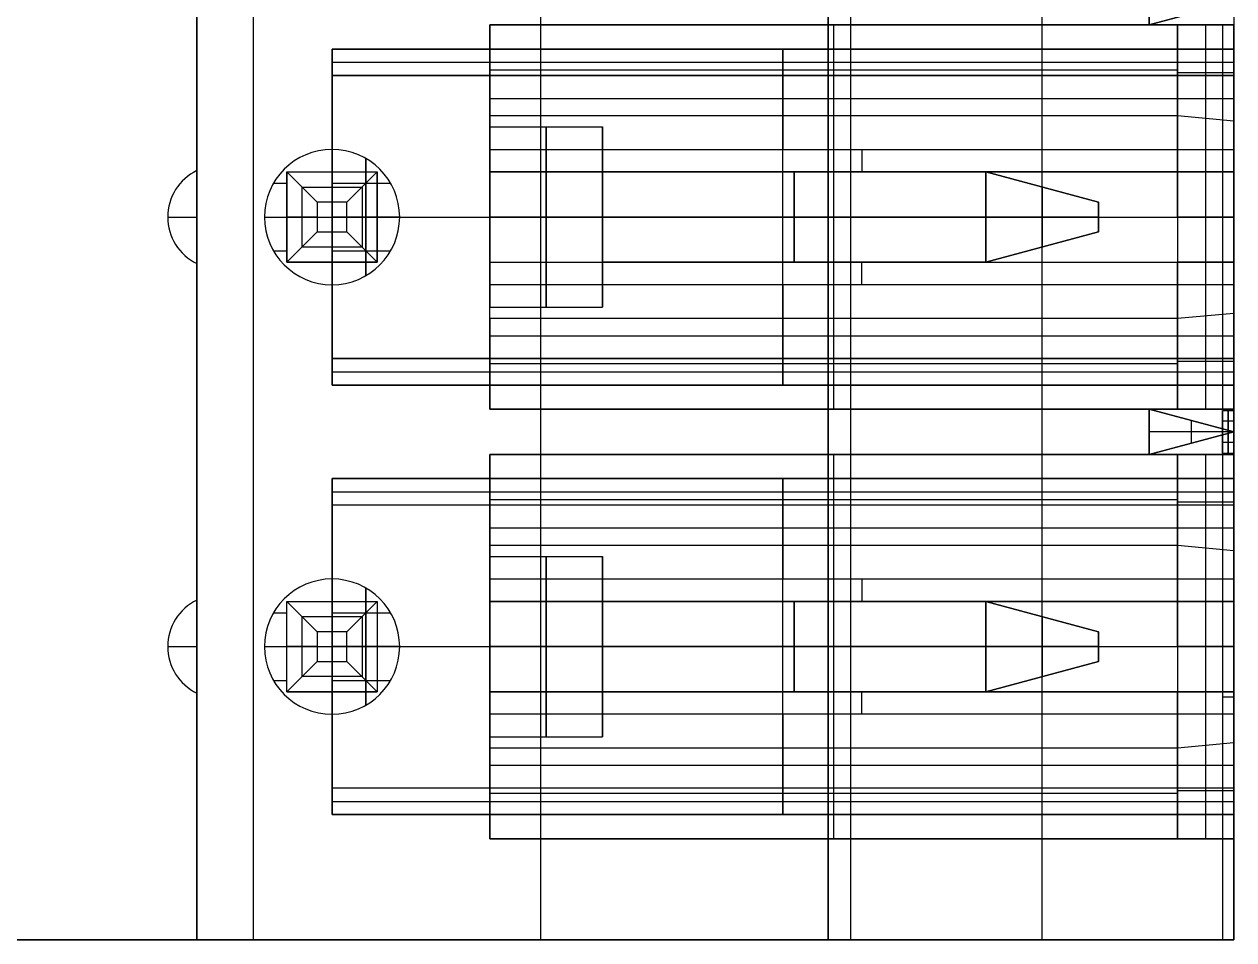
# Model space of a CAD drawing. Extents: x 0 to 21.9, y -65.2 to -48.6.
# Drawn here: x 11.17 to 21.9, y -65.24 to -57.11 of the extents above; entities that cross this region are included whole.
import ezdxf

# ---------------------------------------------------------------- set-up
doc = ezdxf.new("R2010")
doc.units = 0
doc.layers.add('DEFAULT', color=7, linetype='CONTINUOUS')

# ---------------------------------------------------------------- blocks, each defined once
blk = doc.blocks.new('__200320__MCD_1_5-4-G1-3_8')
at = {"layer": 'DEFAULT', "color": 252}
for p, q in [((-20.657, -14.03), (-20.657, 2.6)), ((-20.157, 2.6), (-20.157, -14.03)), ((-17.607, 2.6), (-17.607, -14.03)), ((-15.057, -14.03), (-15.057, 2.6)), ((-15.057, -14.03), (-15.057, 2.6)), ((-15.057, 2.6), (-15.057, -14.03)), ((-14.857, 2.6), (-14.857, -14.03)), ((-13.157, -14.03), (-13.157, 2.6)), ((-11.457, 2.6), (-11.457, -14.03)), ((-11.457, 2.6), (-11.457, -14.03)), ((-20.657, -7.533), (-20.657, -3.897)), ((-20.657, -4.222), (-20.657, -7.208)), ((-12.207, -5.514), (-12.207, -5.916)), ((-12.207, -5.916), (-12.207, -5.514)), ((-12.207, -5.514), (-12.207, -5.916)), ((-11.457, -5.515), (-11.457, -5.915)), ((-12.207, -5.916), (-11.457, -5.715)), ((-11.457, -5.715), (-12.207, -5.916)), ((-12.207, -5.916), (-11.457, -5.715)), ((-18.057, -5.915), (-11.957, -5.915)), ((-11.957, -5.915), (-18.057, -5.915)), ((-18.057, -5.915), (-11.957, -5.915)), ((-18.057, -7.22), (-18.057, -5.915)), ((-18.057, -7.22), (-18.057, -5.915)), ((-18.057, -5.915), (-18.057, -6.72)), ((-18.057, -5.915), (-18.057, -6.72)), ((-11.957, -5.915), (-18.057, -5.915)), ((-18.057, -5.915), (-11.457, -5.915)), ((-18.057, -5.915), (-11.457, -5.915)), ((-18.057, -6.842), (-18.057, -5.915)), ((-18.057, -6.842), (-18.057, -5.915)), ((-15.007, -5.915), (-15.007, -7.22)), ((-15.007, -5.915), (-15.007, -7.22)), ((-15.007, -5.915), (-15.007, -6.72)), ((-15.007, -5.915), (-15.007, -6.72)), ((-11.957, -5.915), (-11.957, -6.72)), ((-11.457, -5.915), (-11.957, -5.915)), ((-11.457, -5.915), (-11.957, -5.915)), ((-11.957, -5.915), (-11.957, -7.22)), ((-11.957, -7.22), (-11.957, -5.915)), ((-11.957, -5.915), (-11.957, -6.72)), ((-11.457, -5.915), (-11.957, -5.915)), ((-11.957, -5.915), (-11.457, -5.915)), ((-11.707, -5.915), (-11.707, -6.743)), ((-11.707, -5.915), (-11.707, -7.22)), ((-11.707, -5.915), (-11.707, -6.743)), ((-11.707, -5.915), (-11.707, -7.22)), ((-11.457, -5.915), (-11.557, -5.915)), ((-11.557, -5.915), (-11.557, -9.325)), ((-11.557, -5.915), (-11.457, -5.915)), ((-11.47, -5.915), (-11.457, -5.915)), ((-11.457, -6.766), (-11.457, -5.915)), ((-11.457, -5.915), (-11.457, -7.22)), ((-11.457, -9.325), (-11.457, -5.915)), ((-11.457, -6.766), (-11.457, -5.915)), ((-11.457, -5.915), (-11.457, -7.22)), ((-19.457, -6.13), (-19.457, -6.365)), ((-11.457, -6.13), (-19.457, -6.13)), ((-19.457, -6.13), (-19.457, -7.02)), ((-19.457, -6.365), (-19.457, -6.13)), ((-19.457, -6.13), (-19.457, -7.02)), ((-19.457, -6.13), (-11.457, -6.13)), ((-15.457, -6.13), (-15.457, -6.365)), ((-15.457, -9.11), (-15.457, -6.13)), ((-15.457, -6.13), (-15.457, -6.365)), ((-15.457, -9.11), (-15.457, -6.13)), ((-11.457, -6.365), (-11.457, -6.13)), ((-11.457, -6.13), (-11.457, -9.11)), ((-11.457, -6.13), (-11.457, -9.11)), ((-11.457, -6.365), (-11.457, -6.13)), ((-19.457, -6.247), (-11.457, -6.247)), ((-19.457, -7.02), (-19.457, -6.247)), ((-19.457, -7.02), (-19.457, -6.247)), ((-19.457, -6.247), (-11.457, -6.247)), ((-11.957, -6.318), (-18.057, -6.318)), ((-11.957, -6.318), (-18.057, -6.318)), ((-19.457, -6.365), (-11.457, -6.365)), ((-19.457, -7.02), (-19.457, -6.365)), ((-19.457, -7.02), (-19.457, -6.365)), ((-11.457, -6.365), (-19.457, -6.365)), ((-15.457, -6.365), (-15.457, -7.02)), ((-15.457, -6.365), (-15.457, -7.02)), ((-11.457, -6.34), (-11.957, -6.34)), ((-11.457, -6.34), (-11.957, -6.34)), ((-11.457, -7.02), (-11.457, -6.365)), ((-11.457, -7.02), (-11.457, -6.365)), ((-18.057, -6.567), (-11.957, -6.567)), ((-18.057, -6.567), (-11.957, -6.567)), ((-11.957, -6.567), (-11.457, -6.567)), ((-11.957, -6.567), (-11.457, -6.567)), ((-18.057, -6.72), (-11.957, -6.72)), ((-18.057, -6.72), (-11.957, -6.72)), ((-18.057, -6.72), (-18.057, -7.62)), ((-18.057, -7.62), (-18.057, -6.72)), ((-15.007, -6.72), (-15.007, -7.62)), ((-15.007, -6.72), (-15.007, -7.62)), ((-11.957, -6.72), (-11.457, -6.766)), ((-11.957, -6.72), (-11.457, -6.766)), ((-11.957, -7.62), (-11.957, -6.72)), ((-11.957, -6.72), (-11.957, -7.62)), ((-11.707, -6.743), (-11.707, -7.62)), ((-11.707, -6.743), (-11.707, -7.62)), ((-18.057, -6.82), (-17.057, -6.82)), ((-18.057, -6.82), (-17.057, -6.82)), ((-17.057, -6.82), (-17.057, -7.22)), ((-17.057, -6.82), (-17.057, -7.22)), ((-11.457, -6.766), (-11.457, -7.62)), ((-11.457, -7.62), (-11.457, -6.766)), ((-19.457, -7.62), (-19.457, -7.02)), ((-19.457, -7.02), (-19.457, -7.62)), ((-19.457, -7.62), (-19.457, -7.02)), ((-19.457, -7.02), (-19.457, -7.62)), ((-19.457, -7.62), (-19.457, -7.02)), ((-19.457, -7.22), (-19.457, -7.02)), ((-19.457, -7.02), (-19.457, -8.22)), ((-19.457, -7.62), (-19.457, -7.02)), ((-18.057, -7.22), (-18.057, -7.02)), ((-18.057, -7.02), (-11.457, -7.02)), ((-18.057, -7.02), (-11.457, -7.02)), ((-18.057, -8.22), (-18.057, -7.02)), ((-18.057, -7.22), (-18.057, -7.02)), ((-18.057, -8.22), (-18.057, -7.02)), ((-14.757, -7.02), (-14.757, -7.22)), ((-14.757, -7.02), (-14.757, -7.22)), ((-11.457, -7.22), (-11.457, -7.02)), ((-11.457, -7.22), (-11.457, -7.02)), ((-19.157, -7.62), (-19.157, -7.1)), ((-19.157, -7.1), (-19.157, -7.62)), ((-19.157, -7.62), (-19.157, -7.1)), ((-19.157, -7.1), (-19.157, -7.62)), ((-20.657, -7.208), (-20.657, -7.62)), ((-19.857, -8.02), (-19.857, -7.22)), ((-19.857, -7.22), (-19.857, -7.62)), ((-19.857, -7.22), (-19.057, -7.22)), ((-19.857, -7.22), (-19.589, -7.488)), ((-19.857, -7.22), (-19.057, -7.22)), ((-19.857, -8.02), (-19.857, -7.22)), ((-19.857, -7.22), (-19.057, -7.22)), ((-19.457, -7.488), (-19.457, -7.22)), ((-19.057, -7.22), (-19.325, -7.488)), ((-19.057, -7.62), (-19.057, -7.22)), ((-19.057, -7.22), (-19.057, -8.02)), ((-19.057, -7.22), (-19.057, -8.02)), ((-11.457, -7.22), (-18.057, -7.22)), ((-18.057, -7.22), (-11.957, -7.22)), ((-11.957, -7.22), (-18.057, -7.22)), ((-11.457, -7.22), (-18.057, -7.22)), ((-18.057, -7.22), (-11.457, -7.22)), ((-18.057, -7.22), (-11.457, -7.22)), ((-13.657, -7.22), (-17.057, -7.22)), ((-17.057, -7.22), (-17.057, -8.02)), ((-17.057, -7.22), (-17.057, -8.02)), ((-13.657, -7.22), (-17.057, -7.22)), ((-17.057, -8.02), (-17.057, -7.22)), ((-17.057, -7.22), (-13.657, -7.22)), ((-17.057, -7.22), (-13.657, -7.22)), ((-17.057, -7.22), (-17.057, -8.02)), ((-13.657, -7.22), (-17.057, -7.22)), ((-13.657, -7.22), (-17.057, -7.22)), ((-15.357, -8.02), (-15.357, -7.22)), ((-15.357, -7.22), (-15.357, -8.02)), ((-15.357, -8.02), (-15.357, -7.22)), ((-15.357, -7.22), (-15.357, -8.02)), ((-13.657, -8.02), (-13.657, -7.22)), ((-13.657, -7.22), (-12.657, -7.488)), ((-12.657, -7.488), (-13.657, -7.22)), ((-13.657, -7.22), (-13.657, -8.02)), ((-13.657, -7.22), (-12.657, -7.488)), ((-12.657, -7.488), (-13.657, -7.22)), ((-13.657, -7.22), (-13.657, -8.02)), ((-13.657, -8.02), (-13.657, -7.22)), ((-12.657, -7.488), (-13.657, -7.22)), ((-12.657, -7.488), (-13.657, -7.22)), ((-11.957, -7.22), (-11.457, -7.22)), ((-11.957, -7.22), (-11.457, -7.22)), ((-19.976, -7.32), (-19.857, -7.32)), ((-19.723, -7.886), (-19.723, -7.354)), ((-19.723, -7.354), (-19.191, -7.354)), ((-19.457, -7.32), (-18.937, -7.32)), ((-19.457, -7.32), (-18.937, -7.32)), ((-19.457, -7.32), (-18.937, -7.32)), ((-19.457, -7.32), (-18.937, -7.32)), ((-19.191, -7.354), (-19.191, -7.886)), ((-19.057, -7.32), (-18.937, -7.32)), ((-13.157, -7.354), (-13.157, -7.886)), ((-13.157, -7.354), (-13.157, -7.886)), ((-13.157, -7.886), (-13.157, -7.354)), ((-13.157, -7.886), (-13.157, -7.354)), ((-19.589, -7.488), (-19.589, -7.752)), ((-19.325, -7.488), (-19.589, -7.488)), ((-19.457, -7.752), (-19.457, -7.488)), ((-19.325, -7.752), (-19.325, -7.488)), ((-12.657, -7.752), (-12.657, -7.488)), ((-12.657, -7.488), (-12.657, -7.752)), ((-12.657, -7.752), (-12.657, -7.488)), ((-12.657, -7.488), (-12.657, -7.752)), ((-12.657, -7.752), (-12.657, -7.488)), ((-12.657, -7.752), (-12.657, -7.488)), ((-20.915, -7.62), (-20.657, -7.62)), ((-20.657, -7.62), (-20.657, -8.032)), ((-20.657, -11.343), (-20.657, -7.707)), ((-20.057, -7.62), (-19.857, -7.62)), ((-20.057, -7.62), (-18.857, -7.62)), ((-19.857, -7.62), (-19.857, -8.02)), ((-19.589, -7.62), (-19.857, -7.62)), ((-19.589, -7.62), (-19.325, -7.62)), ((-18.857, -7.62), (-19.457, -7.62)), ((-19.457, -7.62), (-18.857, -7.62)), ((-18.857, -7.62), (-19.457, -7.62)), ((-19.457, -7.62), (-18.857, -7.62)), ((-19.457, -7.62), (-19.457, -8.22)), ((-19.457, -8.22), (-19.457, -7.62)), ((-19.457, -8.22), (-19.457, -7.62)), ((-19.457, -7.62), (-19.457, -8.22)), ((-19.457, -8.22), (-19.457, -7.62)), ((-19.457, -8.22), (-19.457, -7.62)), ((-19.325, -7.62), (-19.057, -7.62)), ((-19.157, -7.62), (-19.157, -8.14)), ((-19.157, -8.14), (-19.157, -7.62)), ((-19.157, -8.14), (-19.157, -7.62)), ((-19.157, -7.62), (-19.157, -8.14)), ((-19.057, -8.02), (-19.057, -7.62)), ((-19.057, -7.62), (-18.857, -7.62)), ((-18.857, -7.62), (-11.457, -7.62)), ((-18.857, -7.62), (-18.057, -7.62)), ((-18.857, -7.62), (-11.457, -7.62)), ((-18.857, -7.62), (-18.057, -7.62)), ((-18.057, -7.62), (-17.057, -7.62)), ((-17.057, -7.62), (-18.057, -7.62)), ((-18.057, -8.52), (-18.057, -7.62)), ((-18.057, -7.62), (-11.957, -7.62)), ((-18.057, -8.52), (-18.057, -7.62)), ((-18.057, -7.62), (-11.957, -7.62)), ((-18.057, -7.62), (-17.057, -7.62)), ((-17.057, -7.62), (-18.057, -7.62)), ((-13.657, -7.62), (-17.057, -7.62)), ((-13.657, -7.62), (-17.057, -7.62)), ((-13.657, -7.62), (-17.057, -7.62)), ((-13.657, -7.62), (-17.057, -7.62)), ((-15.007, -7.62), (-15.007, -8.52)), ((-15.007, -7.62), (-15.007, -8.52)), ((-12.657, -7.62), (-13.657, -7.62)), ((-12.657, -7.62), (-13.657, -7.62)), ((-12.657, -7.62), (-13.657, -7.62)), ((-12.657, -7.62), (-13.657, -7.62)), ((-11.957, -7.62), (-11.957, -8.52)), ((-11.957, -7.62), (-11.957, -8.52)), ((-11.457, -7.62), (-11.957, -7.62)), ((-11.457, -7.62), (-11.957, -7.62)), ((-11.707, -7.62), (-11.707, -8.497)), ((-11.707, -7.62), (-11.707, -8.497)), ((-11.457, -7.62), (-11.557, -7.62)), ((-11.457, -8.474), (-11.457, -7.62)), ((-11.457, -8.474), (-11.457, -7.62)), ((-19.589, -7.752), (-19.857, -8.02)), ((-19.589, -7.752), (-19.325, -7.752)), ((-19.457, -7.752), (-19.457, -8.02)), ((-19.057, -8.02), (-19.325, -7.752)), ((-13.657, -8.02), (-12.657, -7.752)), ((-13.657, -8.02), (-12.657, -7.752)), ((-13.657, -8.02), (-12.657, -7.752)), ((-13.657, -8.02), (-12.657, -7.752)), ((-12.657, -7.752), (-13.657, -8.02)), ((-12.657, -7.752), (-13.657, -8.02)), ((-19.976, -7.92), (-19.857, -7.92)), ((-19.191, -7.886), (-19.723, -7.886)), ((-19.457, -7.92), (-18.937, -7.92)), ((-19.457, -7.92), (-18.937, -7.92)), ((-19.457, -7.92), (-18.937, -7.92)), ((-19.457, -7.92), (-18.937, -7.92)), ((-19.057, -7.92), (-18.937, -7.92)), ((-20.657, -8.032), (-20.657, -11.018)), ((-19.857, -8.02), (-19.057, -8.02)), ((-19.057, -8.02), (-19.857, -8.02)), ((-19.057, -8.02), (-19.857, -8.02)), ((-19.457, -8.22), (-19.457, -8.02)), ((-18.057, -9.325), (-18.057, -8.02)), ((-18.057, -8.02), (-18.057, -8.22)), ((-18.057, -8.02), (-11.957, -8.02)), ((-18.057, -8.02), (-11.457, -8.02)), ((-18.057, -9.325), (-18.057, -8.02)), ((-18.057, -8.02), (-18.057, -8.22)), ((-18.057, -8.02), (-11.957, -8.02)), ((-18.057, -8.02), (-11.457, -8.02)), ((-18.057, -8.02), (-11.457, -8.02)), ((-18.057, -8.02), (-11.457, -8.02)), ((-17.057, -8.02), (-13.657, -8.02)), ((-13.657, -8.02), (-17.057, -8.02)), ((-17.057, -8.02), (-13.657, -8.02)), ((-13.657, -8.02), (-17.057, -8.02)), ((-17.057, -8.02), (-17.057, -8.42)), ((-13.657, -8.02), (-17.057, -8.02)), ((-17.057, -8.02), (-17.057, -8.42)), ((-13.657, -8.02), (-17.057, -8.02)), ((-15.007, -8.02), (-15.007, -9.325)), ((-15.007, -8.02), (-15.007, -9.325)), ((-14.757, -8.22), (-14.757, -8.02)), ((-14.757, -8.22), (-14.757, -8.02)), ((-11.957, -8.02), (-11.457, -8.02)), ((-11.957, -9.325), (-11.957, -8.02)), ((-11.957, -8.02), (-11.957, -9.325)), ((-11.457, -8.02), (-11.957, -8.02)), ((-11.707, -8.02), (-11.707, -9.325)), ((-11.707, -8.02), (-11.707, -9.325)), ((-11.457, -8.22), (-11.457, -8.02)), ((-11.457, -8.02), (-11.457, -9.325)), ((-11.457, -8.22), (-11.457, -8.02)), ((-11.457, -8.02), (-11.457, -9.325)), ((-19.457, -9.11), (-19.457, -8.22)), ((-19.457, -8.22), (-19.457, -8.875)), ((-19.457, -9.11), (-19.457, -8.22)), ((-19.457, -8.22), (-19.457, -8.875)), ((-19.457, -8.993), (-19.457, -8.22)), ((-19.457, -8.993), (-19.457, -8.22)), ((-11.457, -8.22), (-18.057, -8.22)), ((-11.457, -8.22), (-18.057, -8.22)), ((-15.457, -8.22), (-15.457, -8.875)), ((-15.457, -8.22), (-15.457, -8.875)), ((-11.457, -8.875), (-11.457, -8.22)), ((-11.457, -8.875), (-11.457, -8.22)), ((-18.057, -9.325), (-18.057, -8.398)), ((-18.057, -9.325), (-18.057, -8.398)), ((-18.057, -8.42), (-17.057, -8.42)), ((-18.057, -8.42), (-17.057, -8.42)), ((-11.457, -8.474), (-11.957, -8.52)), ((-11.457, -8.474), (-11.957, -8.52)), ((-11.457, -9.325), (-11.457, -8.474)), ((-11.457, -9.325), (-11.457, -8.474)), ((-11.957, -8.52), (-18.057, -8.52)), ((-11.957, -8.52), (-18.057, -8.52)), ((-18.057, -8.52), (-18.057, -9.325)), ((-18.057, -8.52), (-18.057, -9.325)), ((-15.007, -8.52), (-15.007, -9.325)), ((-15.007, -8.52), (-15.007, -9.325)), ((-11.957, -8.52), (-11.957, -9.325)), ((-11.957, -8.52), (-11.957, -9.325)), ((-11.707, -8.497), (-11.707, -9.325)), ((-11.707, -8.497), (-11.707, -9.325)), ((-18.057, -8.672), (-11.957, -8.672)), ((-18.057, -8.672), (-11.957, -8.672)), ((-11.957, -8.672), (-11.457, -8.672)), ((-11.957, -8.672), (-11.457, -8.672)), ((-19.457, -8.875), (-11.457, -8.875)), ((-19.457, -9.11), (-19.457, -8.875)), ((-19.457, -8.875), (-19.457, -9.11)), ((-11.457, -8.875), (-19.457, -8.875)), ((-15.457, -8.875), (-15.457, -9.11)), ((-15.457, -8.875), (-15.457, -9.11)), ((-11.457, -8.9), (-11.957, -8.9)), ((-11.457, -8.9), (-11.957, -8.9)), ((-11.457, -9.11), (-11.457, -8.875)), ((-11.457, -9.11), (-11.457, -8.875)), ((-19.457, -8.993), (-11.457, -8.993)), ((-19.457, -8.993), (-11.457, -8.993)), ((-11.957, -8.922), (-18.057, -8.922)), ((-11.957, -8.922), (-18.057, -8.922)), ((-11.457, -9.11), (-19.457, -9.11)), ((-19.457, -9.11), (-11.457, -9.11)), ((-11.957, -9.325), (-18.057, -9.325)), ((-18.057, -9.325), (-11.957, -9.325)), ((-11.957, -9.325), (-18.057, -9.325)), ((-18.057, -9.325), (-11.957, -9.325)), ((-18.057, -9.325), (-11.457, -9.325)), ((-18.057, -9.325), (-11.457, -9.325)), ((-12.207, -9.324), (-11.457, -9.525)), ((-11.457, -9.525), (-12.207, -9.324)), ((-12.207, -9.324), (-12.207, -9.726)), ((-12.207, -9.726), (-12.207, -9.324)), ((-11.457, -9.525), (-12.207, -9.324)), ((-12.207, -9.324), (-12.207, -9.726)), ((-11.457, -9.325), (-11.957, -9.325)), ((-11.957, -9.325), (-11.457, -9.325)), ((-11.957, -9.325), (-11.457, -9.325)), ((-11.457, -9.325), (-11.957, -9.325)), ((-11.557, -9.325), (-11.457, -9.325)), ((-11.457, -9.325), (-11.557, -9.325)), ((-11.457, -9.325), (-11.47, -9.325)), ((-11.457, -9.325), (-11.457, -9.725)), ((-11.832, -9.625), (-11.832, -9.425)), ((-11.557, -9.337), (-11.457, -9.337)), ((-11.557, -9.525), (-11.557, -9.337)), ((-11.557, -9.337), (-11.557, -9.713)), ((-11.557, -9.337), (-11.457, -9.337)), ((-11.557, -9.525), (-11.557, -9.337)), ((-11.557, -9.337), (-11.557, -9.713)), ((-11.457, -9.431), (-11.557, -9.431)), ((-11.557, -9.619), (-11.557, -9.431)), ((-11.457, -9.431), (-11.557, -9.431)), ((-11.557, -9.619), (-11.557, -9.431)), ((-11.507, -9.337), (-11.507, -9.525)), ((-11.507, -9.713), (-11.507, -9.337)), ((-11.507, -9.337), (-11.507, -9.525)), ((-11.507, -9.713), (-11.507, -9.337)), ((-11.457, -9.337), (-11.457, -9.525)), ((-11.457, -9.713), (-11.457, -9.337)), ((-11.457, -9.337), (-11.457, -9.525)), ((-11.457, -9.713), (-11.457, -9.337)), ((-12.207, -9.726), (-11.457, -9.525)), ((-11.457, -9.525), (-12.207, -9.726)), ((-12.207, -9.726), (-11.457, -9.525)), ((-11.457, -9.525), (-12.207, -9.525)), ((-11.457, -9.525), (-11.557, -9.525)), ((-11.557, -9.713), (-11.557, -9.525)), ((-11.457, -9.525), (-11.557, -9.525)), ((-11.557, -9.713), (-11.557, -9.525)), ((-11.457, -9.525), (-11.557, -9.525)), ((-11.457, -9.525), (-11.557, -9.525)), ((-11.507, -9.525), (-11.507, -9.713)), ((-11.507, -9.525), (-11.507, -9.713)), ((-11.457, -9.525), (-11.457, -9.713)), ((-11.457, -9.525), (-11.457, -9.713)), ((-11.457, -9.619), (-11.557, -9.619)), ((-11.457, -9.619), (-11.557, -9.619)), ((-18.057, -9.725), (-11.957, -9.725)), ((-18.057, -11.03), (-18.057, -9.725)), ((-18.057, -10.53), (-18.057, -9.725)), ((-18.057, -9.725), (-11.957, -9.725)), ((-11.957, -9.725), (-18.057, -9.725)), ((-11.957, -9.725), (-18.057, -9.725)), ((-18.057, -11.03), (-18.057, -9.725)), ((-18.057, -9.725), (-18.057, -10.53)), ((-18.057, -9.725), (-18.057, -10.652)), ((-18.057, -9.725), (-11.457, -9.725)), ((-18.057, -9.725), (-11.457, -9.725)), ((-18.057, -9.725), (-18.057, -10.652)), ((-15.007, -9.725), (-15.007, -11.03)), ((-15.007, -9.725), (-15.007, -10.53)), ((-15.007, -9.725), (-15.007, -11.03)), ((-15.007, -9.725), (-15.007, -10.53)), ((-11.957, -9.725), (-11.957, -11.03)), ((-11.957, -9.725), (-11.457, -9.725)), ((-11.457, -9.725), (-11.957, -9.725)), ((-11.957, -9.725), (-11.457, -9.725)), ((-11.957, -9.725), (-11.957, -10.53)), ((-11.957, -10.53), (-11.957, -9.725)), ((-11.957, -9.725), (-11.457, -9.725)), ((-11.957, -9.725), (-11.957, -11.03)), ((-11.707, -9.725), (-11.707, -11.03)), ((-11.707, -9.725), (-11.707, -10.553)), ((-11.707, -9.725), (-11.707, -10.553)), ((-11.707, -9.725), (-11.707, -11.03)), ((-11.557, -9.713), (-11.457, -9.713)), ((-11.557, -9.713), (-11.457, -9.713)), ((-11.457, -9.725), (-11.557, -9.725)), ((-11.557, -9.725), (-11.557, -14.03)), ((-11.557, -9.725), (-11.457, -9.725)), ((-11.47, -9.725), (-11.457, -9.725)), ((-11.457, -10.576), (-11.457, -9.725)), ((-11.457, -9.725), (-11.457, -11.03)), ((-11.457, -10.576), (-11.457, -9.725)), ((-11.457, -9.725), (-11.457, -11.03)), ((-11.457, -14.03), (-11.457, -9.725)), ((-19.457, -9.94), (-11.457, -9.94)), ((-19.457, -10.83), (-19.457, -9.94)), ((-19.457, -10.175), (-19.457, -9.94)), ((-19.457, -9.94), (-19.457, -10.175)), ((-11.457, -9.94), (-19.457, -9.94)), ((-19.457, -9.94), (-19.457, -10.83)), ((-15.457, -12.92), (-15.457, -9.94)), ((-15.457, -9.94), (-15.457, -10.175)), ((-15.457, -9.94), (-15.457, -10.175)), ((-15.457, -12.92), (-15.457, -9.94)), ((-11.457, -9.94), (-11.457, -12.92)), ((-11.457, -10.175), (-11.457, -9.94)), ((-11.457, -9.94), (-11.457, -12.92)), ((-11.457, -10.175), (-11.457, -9.94)), ((-19.457, -10.83), (-19.457, -10.057)), ((-19.457, -10.057), (-11.457, -10.057)), ((-19.457, -10.057), (-11.457, -10.057)), ((-19.457, -10.83), (-19.457, -10.057)), ((-19.457, -10.83), (-19.457, -10.175)), ((-11.457, -10.175), (-19.457, -10.175)), ((-19.457, -10.175), (-19.457, -10.83)), ((-11.457, -10.175), (-19.457, -10.175)), ((-11.957, -10.128), (-18.057, -10.128)), ((-11.957, -10.128), (-18.057, -10.128)), ((-15.457, -10.175), (-15.457, -10.83)), ((-15.457, -10.175), (-15.457, -10.83)), ((-11.457, -10.15), (-11.957, -10.15)), ((-11.457, -10.15), (-11.957, -10.15)), ((-11.457, -10.83), (-11.457, -10.175)), ((-11.457, -10.83), (-11.457, -10.175)), ((-18.057, -10.377), (-11.957, -10.377)), ((-18.057, -10.377), (-11.957, -10.377)), ((-11.957, -10.377), (-11.457, -10.377)), ((-11.957, -10.377), (-11.457, -10.377)), ((-18.057, -11.43), (-18.057, -10.53)), ((-18.057, -10.53), (-11.957, -10.53)), ((-18.057, -10.53), (-11.957, -10.53)), ((-18.057, -11.43), (-18.057, -10.53)), ((-15.007, -10.53), (-15.007, -11.43)), ((-15.007, -10.53), (-15.007, -11.43)), ((-11.957, -10.53), (-11.457, -10.576)), ((-11.957, -11.43), (-11.957, -10.53)), ((-11.957, -10.53), (-11.457, -10.576)), ((-11.957, -10.53), (-11.957, -11.43)), ((-11.707, -10.553), (-11.707, -11.43)), ((-11.707, -10.553), (-11.707, -11.43)), ((-11.457, -10.576), (-11.457, -11.43)), ((-11.457, -11.43), (-11.457, -10.576)), ((-18.057, -10.63), (-17.057, -10.63)), ((-18.057, -10.63), (-17.057, -10.63)), ((-17.057, -10.63), (-17.057, -11.03)), ((-17.057, -10.63), (-17.057, -11.03)), ((-19.457, -11.43), (-19.457, -10.83)), ((-19.457, -10.83), (-19.457, -11.43)), ((-19.457, -10.83), (-19.457, -11.43)), ((-19.457, -11.43), (-19.457, -10.83)), ((-19.457, -11.43), (-19.457, -10.83)), ((-19.457, -11.43), (-19.457, -10.83)), ((-19.457, -10.83), (-19.457, -12.03)), ((-19.457, -11.03), (-19.457, -10.83)), ((-18.057, -10.83), (-18.057, -12.03)), ((-18.057, -11.03), (-18.057, -10.83)), ((-18.057, -10.83), (-11.457, -10.83)), ((-18.057, -12.03), (-18.057, -10.83)), ((-18.057, -10.83), (-11.457, -10.83)), ((-18.057, -11.03), (-18.057, -10.83)), ((-14.757, -10.83), (-14.757, -11.03)), ((-14.757, -10.83), (-14.757, -11.03)), ((-11.457, -11.03), (-11.457, -10.83)), ((-11.457, -11.03), (-11.457, -10.83)), ((-19.157, -10.91), (-19.157, -11.43)), ((-19.157, -11.43), (-19.157, -10.91)), ((-19.157, -10.91), (-19.157, -11.43)), ((-19.157, -11.43), (-19.157, -10.91)), ((-20.657, -11.018), (-20.657, -11.43)), ((-19.857, -11.43), (-19.857, -11.03)), ((-19.857, -11.03), (-19.057, -11.03)), ((-19.857, -11.03), (-19.057, -11.03)), ((-19.857, -11.03), (-19.589, -11.298)), ((-19.857, -11.83), (-19.857, -11.03)), ((-19.857, -11.03), (-19.057, -11.03)), ((-19.857, -11.83), (-19.857, -11.03)), ((-19.457, -11.298), (-19.457, -11.03)), ((-19.325, -11.298), (-19.057, -11.03)), ((-19.057, -11.03), (-19.057, -11.43)), ((-19.057, -11.03), (-19.057, -11.83)), ((-19.057, -11.03), (-19.057, -11.83)), ((-11.457, -11.03), (-18.057, -11.03)), ((-18.057, -11.03), (-11.957, -11.03)), ((-11.457, -11.03), (-18.057, -11.03)), ((-18.057, -11.03), (-11.957, -11.03)), ((-18.057, -11.03), (-11.457, -11.03)), ((-18.057, -11.03), (-11.457, -11.03)), ((-13.657, -11.03), (-17.057, -11.03)), ((-17.057, -11.03), (-17.057, -11.83)), ((-17.057, -11.83), (-17.057, -11.03)), ((-17.057, -11.03), (-17.057, -11.83)), ((-17.057, -11.83), (-17.057, -11.03)), ((-17.057, -11.03), (-13.657, -11.03)), ((-17.057, -11.03), (-13.657, -11.03)), ((-13.657, -11.03), (-17.057, -11.03)), ((-13.657, -11.03), (-17.057, -11.03)), ((-13.657, -11.03), (-17.057, -11.03)), ((-15.357, -11.83), (-15.357, -11.03)), ((-15.357, -11.03), (-15.357, -11.83)), ((-15.357, -11.03), (-15.357, -11.83)), ((-15.357, -11.83), (-15.357, -11.03)), ((-13.657, -11.83), (-13.657, -11.03)), ((-13.657, -11.03), (-12.657, -11.298)), ((-12.657, -11.298), (-13.657, -11.03)), ((-13.657, -11.83), (-13.657, -11.03)), ((-13.657, -11.03), (-13.657, -11.83)), ((-13.657, -11.03), (-13.657, -11.83)), ((-12.657, -11.298), (-13.657, -11.03)), ((-13.657, -11.03), (-12.657, -11.298)), ((-12.657, -11.298), (-13.657, -11.03)), ((-12.657, -11.298), (-13.657, -11.03)), ((-11.957, -11.03), (-11.457, -11.03)), ((-11.957, -11.03), (-11.457, -11.03)), ((-19.976, -11.13), (-19.857, -11.13)), ((-19.457, -11.13), (-18.937, -11.13)), ((-19.457, -11.13), (-18.937, -11.13)), ((-19.457, -11.13), (-18.937, -11.13)), ((-19.457, -11.13), (-18.937, -11.13)), ((-19.057, -11.13), (-18.937, -11.13)), ((-19.723, -11.696), (-19.723, -11.164)), ((-19.723, -11.164), (-19.191, -11.164)), ((-19.191, -11.164), (-19.191, -11.696)), ((-13.157, -11.696), (-13.157, -11.164)), ((-13.157, -11.164), (-13.157, -11.696)), ((-13.157, -11.164), (-13.157, -11.696)), ((-13.157, -11.696), (-13.157, -11.164)), ((-19.589, -11.298), (-19.589, -11.562)), ((-19.325, -11.298), (-19.589, -11.298)), ((-19.457, -11.562), (-19.457, -11.298)), ((-19.325, -11.562), (-19.325, -11.298)), ((-12.657, -11.298), (-12.657, -11.562)), ((-12.657, -11.562), (-12.657, -11.298)), ((-12.657, -11.298), (-12.657, -11.562)), ((-12.657, -11.562), (-12.657, -11.298)), ((-12.657, -11.562), (-12.657, -11.298)), ((-12.657, -11.562), (-12.657, -11.298)), ((-20.915, -11.43), (-20.657, -11.43)), ((-20.657, -11.43), (-20.657, -11.842)), ((-20.057, -11.43), (-19.857, -11.43)), ((-20.057, -11.43), (-18.857, -11.43)), ((-19.857, -11.83), (-19.857, -11.43)), ((-19.589, -11.43), (-19.857, -11.43)), ((-19.589, -11.43), (-19.325, -11.43)), ((-19.457, -11.43), (-18.857, -11.43)), ((-19.457, -11.43), (-18.857, -11.43)), ((-19.457, -12.03), (-19.457, -11.43)), ((-19.457, -11.43), (-19.457, -12.03)), ((-19.457, -11.43), (-18.857, -11.43)), ((-19.457, -11.43), (-19.457, -12.03)), ((-18.857, -11.43), (-19.457, -11.43)), ((-19.457, -12.03), (-19.457, -11.43)), ((-19.457, -12.03), (-19.457, -11.43)), ((-19.457, -12.03), (-19.457, -11.43)), ((-19.325, -11.43), (-19.057, -11.43)), ((-19.157, -11.95), (-19.157, -11.43)), ((-19.157, -11.43), (-19.157, -11.95)), ((-19.157, -11.43), (-19.157, -11.95)), ((-19.157, -11.95), (-19.157, -11.43)), ((-19.057, -11.43), (-18.857, -11.43)), ((-19.057, -11.43), (-19.057, -11.83)), ((-18.857, -11.43), (-11.457, -11.43)), ((-18.857, -11.43), (-18.057, -11.43)), ((-18.857, -11.43), (-18.057, -11.43)), ((-18.857, -11.43), (-11.457, -11.43)), ((-18.057, -12.33), (-18.057, -11.43)), ((-18.057, -11.43), (-11.957, -11.43)), ((-18.057, -12.33), (-18.057, -11.43)), ((-18.057, -11.43), (-11.957, -11.43)), ((-18.057, -11.43), (-17.057, -11.43)), ((-17.057, -11.43), (-18.057, -11.43)), ((-18.057, -11.43), (-17.057, -11.43)), ((-17.057, -11.43), (-18.057, -11.43)), ((-13.657, -11.43), (-17.057, -11.43)), ((-13.657, -11.43), (-17.057, -11.43)), ((-13.657, -11.43), (-17.057, -11.43)), ((-13.657, -11.43), (-17.057, -11.43)), ((-15.007, -11.43), (-15.007, -12.33)), ((-15.007, -11.43), (-15.007, -12.33)), ((-12.657, -11.43), (-13.657, -11.43)), ((-12.657, -11.43), (-13.657, -11.43)), ((-12.657, -11.43), (-13.657, -11.43)), ((-12.657, -11.43), (-13.657, -11.43)), ((-11.957, -11.43), (-11.957, -12.33)), ((-11.957, -11.43), (-11.957, -12.33)), ((-11.457, -11.43), (-11.957, -11.43)), ((-11.457, -11.43), (-11.957, -11.43)), ((-11.707, -11.43), (-11.707, -12.307)), ((-11.707, -11.43), (-11.707, -12.307)), ((-11.457, -12.284), (-11.457, -11.43)), ((-11.457, -12.284), (-11.457, -11.43)), ((-20.657, -14.03), (-20.657, -11.517)), ((-19.857, -11.83), (-19.589, -11.562)), ((-19.589, -11.562), (-19.325, -11.562)), ((-19.457, -11.562), (-19.457, -11.83)), ((-19.325, -11.562), (-19.057, -11.83)), ((-12.657, -11.562), (-13.657, -11.83)), ((-13.657, -11.83), (-12.657, -11.562)), ((-12.657, -11.562), (-13.657, -11.83)), ((-13.657, -11.83), (-12.657, -11.562)), ((-12.657, -11.562), (-13.657, -11.83)), ((-12.657, -11.562), (-13.657, -11.83)), ((-19.191, -11.696), (-19.723, -11.696)), ((-19.976, -11.73), (-19.857, -11.73)), ((-19.457, -11.73), (-18.937, -11.73)), ((-19.457, -11.73), (-18.937, -11.73)), ((-19.457, -11.73), (-18.937, -11.73)), ((-19.457, -11.73), (-18.937, -11.73)), ((-19.057, -11.73), (-18.937, -11.73)), ((-20.657, -11.842), (-20.657, -14.03)), ((-19.057, -11.83), (-19.857, -11.83)), ((-19.857, -11.83), (-19.057, -11.83)), ((-19.057, -11.83), (-19.857, -11.83)), ((-19.457, -12.03), (-19.457, -11.83)), ((-18.057, -11.83), (-11.457, -11.83)), ((-11.957, -11.83), (-18.057, -11.83)), ((-18.057, -11.83), (-18.057, -13.135)), ((-18.057, -12.03), (-18.057, -11.83)), ((-18.057, -12.03), (-18.057, -11.83)), ((-18.057, -11.83), (-11.457, -11.83)), ((-11.957, -11.83), (-18.057, -11.83)), ((-18.057, -11.83), (-18.057, -13.135)), ((-18.057, -11.83), (-11.457, -11.83)), ((-18.057, -11.83), (-11.457, -11.83)), ((-17.057, -11.83), (-13.657, -11.83)), ((-13.657, -11.83), (-17.057, -11.83)), ((-13.657, -11.83), (-17.057, -11.83)), ((-17.057, -11.83), (-13.657, -11.83)), ((-17.057, -11.83), (-17.057, -12.23)), ((-13.657, -11.83), (-17.057, -11.83)), ((-13.657, -11.83), (-17.057, -11.83)), ((-17.057, -11.83), (-17.057, -12.23)), ((-15.007, -11.83), (-15.007, -13.135)), ((-15.007, -11.83), (-15.007, -13.135)), ((-14.757, -12.03), (-14.757, -11.83)), ((-14.757, -12.03), (-14.757, -11.83)), ((-11.457, -11.83), (-11.957, -11.83)), ((-11.957, -13.135), (-11.957, -11.83)), ((-11.957, -11.83), (-11.457, -11.83)), ((-11.957, -13.135), (-11.957, -11.83)), ((-11.707, -11.83), (-11.707, -13.135)), ((-11.707, -11.83), (-11.707, -13.135)), ((-11.457, -11.877), (-11.557, -11.877)), ((-11.457, -12.03), (-11.457, -11.83)), ((-11.457, -11.83), (-11.457, -13.135)), ((-11.457, -12.03), (-11.457, -11.83)), ((-11.457, -11.83), (-11.457, -13.135)), ((-19.457, -12.92), (-19.457, -12.03)), ((-19.457, -12.685), (-19.457, -12.03)), ((-19.457, -12.03), (-19.457, -12.685)), ((-19.457, -12.03), (-19.457, -12.92)), ((-19.457, -12.803), (-19.457, -12.03)), ((-19.457, -12.803), (-19.457, -12.03)), ((-11.457, -12.03), (-18.057, -12.03)), ((-11.457, -12.03), (-18.057, -12.03)), ((-15.457, -12.03), (-15.457, -12.685)), ((-15.457, -12.03), (-15.457, -12.685)), ((-11.457, -12.685), (-11.457, -12.03)), ((-11.457, -12.685), (-11.457, -12.03)), ((-18.057, -12.208), (-18.057, -13.135)), ((-18.057, -12.208), (-18.057, -13.135)), ((-18.057, -12.23), (-17.057, -12.23)), ((-18.057, -12.23), (-17.057, -12.23)), ((-11.957, -12.33), (-18.057, -12.33)), ((-11.957, -12.33), (-18.057, -12.33)), ((-18.057, -13.135), (-18.057, -12.33)), ((-18.057, -12.33), (-18.057, -13.135)), ((-15.007, -12.33), (-15.007, -13.135)), ((-15.007, -12.33), (-15.007, -13.135)), ((-11.457, -12.284), (-11.957, -12.33)), ((-11.457, -12.284), (-11.957, -12.33)), ((-11.957, -12.33), (-11.957, -13.135)), ((-11.957, -12.33), (-11.957, -13.135)), ((-11.707, -12.307), (-11.707, -13.135)), ((-11.707, -12.307), (-11.707, -13.135)), ((-11.457, -13.135), (-11.457, -12.284)), ((-11.457, -13.135), (-11.457, -12.284)), ((-18.057, -12.482), (-11.957, -12.482)), ((-18.057, -12.482), (-11.957, -12.482)), ((-11.957, -12.482), (-11.457, -12.482)), ((-11.957, -12.482), (-11.457, -12.482)), ((-19.457, -12.92), (-19.457, -12.685)), ((-11.457, -12.685), (-19.457, -12.685)), ((-19.457, -12.685), (-19.457, -12.92)), ((-11.457, -12.685), (-19.457, -12.685)), ((-11.957, -12.732), (-18.057, -12.732)), ((-11.957, -12.732), (-18.057, -12.732)), ((-15.457, -12.685), (-15.457, -12.92)), ((-15.457, -12.685), (-15.457, -12.92)), ((-11.457, -12.71), (-11.957, -12.71)), ((-11.457, -12.71), (-11.957, -12.71)), ((-11.457, -12.92), (-11.457, -12.685)), ((-11.457, -12.92), (-11.457, -12.685)), ((-19.457, -12.803), (-11.457, -12.803)), ((-19.457, -12.803), (-11.457, -12.803)), ((-11.457, -12.92), (-19.457, -12.92)), ((-19.457, -12.92), (-11.457, -12.92)), ((-11.957, -13.135), (-18.057, -13.135)), ((-18.057, -13.135), (-11.957, -13.135)), ((-18.057, -13.135), (-11.957, -13.135)), ((-11.957, -13.135), (-18.057, -13.135)), ((-18.057, -13.135), (-11.457, -13.135)), ((-18.057, -13.135), (-11.457, -13.135)), ((-11.957, -13.135), (-11.457, -13.135)), ((-11.457, -13.135), (-11.957, -13.135)), ((-11.957, -13.135), (-11.457, -13.135)), ((-11.457, -13.135), (-11.957, -13.135)), ((-33.357, -14.03), (-11.457, -14.03)), ((-33.357, -14.03), (-11.457, -14.03)), ((-20.657, -14.03), (-32.857, -14.03)), ((-20.157, -14.03), (-20.657, -14.03)), ((-15.057, -14.03), (-20.157, -14.03)), ((-14.857, -14.03), (-15.057, -14.03)), ((-11.557, -14.03), (-14.857, -14.03)), ((-11.457, -14.03), (-11.557, -14.03))]:
    blk.add_line(p, q, dxfattribs=at)
for points in [[(-18.057, -7.62), (-18.057, -6.82), (-18.057, -6.82), (-18.057, -6.82), (-18.057, -7.62)], [(-18.057, -7.62), (-18.057, -8.42), (-18.057, -8.42), (-18.057, -8.42), (-18.057, -7.62)], [(-18.057, -11.43), (-18.057, -10.63), (-18.057, -10.63), (-18.057, -10.63), (-18.057, -11.43)], [(-17.057, -11.43), (-17.057, -10.63), (-17.057, -10.63), (-17.057, -11.43)], [(-18.057, -11.43), (-18.057, -12.23), (-18.057, -12.23), (-18.057, -12.23), (-18.057, -11.43)], [(-18.057, -11.43), (-18.057, -12.23), (-18.057, -12.23), (-18.057, -12.23), (-18.057, -11.43)]]:
    blk.add_lwpolyline(points, dxfattribs=at)
for points in [[(-18.057, -7.62, 0), (-18.057, -6.82, 0), (-18.057, -6.82, 0), (-18.057, -6.82, 0), (-18.057, -7.62, 0)], [(-17.557, -7.62, 0), (-17.557, -6.82, 0), (-17.557, -6.82, 0), (-17.557, -6.82, 0), (-17.557, -7.62, 0)], [(-17.557, -7.62, 0), (-17.557, -6.82, 0), (-17.557, -6.82, 0), (-17.557, -6.82, 0), (-17.557, -7.62, 0)], [(-17.057, -7.62, 0), (-17.057, -6.82, 0), (-17.057, -6.82, 0), (-17.057, -6.82, 0), (-17.057, -7.62, 0)], [(-17.057, -7.62, 0), (-17.057, -6.82, 0), (-17.057, -6.82, 0), (-17.057, -6.82, 0), (-17.057, -7.62, 0)], [(-18.057, -7.62, 0), (-18.057, -8.42, 0), (-18.057, -8.42, 0), (-18.057, -8.42, 0), (-18.057, -7.62, 0)], [(-17.557, -7.62, 0), (-17.557, -8.42, 0), (-17.557, -8.42, 0), (-17.557, -8.42, 0), (-17.557, -7.62, 0)], [(-17.557, -7.62, 0), (-17.557, -8.42, 0), (-17.557, -8.42, 0), (-17.557, -8.42, 0), (-17.557, -7.62, 0)], [(-17.057, -7.62, 0), (-17.057, -8.42, 0), (-17.057, -8.42, 0), (-17.057, -8.42, 0), (-17.057, -7.62, 0)], [(-17.057, -7.62, 0), (-17.057, -8.42, 0), (-17.057, -8.42, 0), (-17.057, -8.42, 0), (-17.057, -7.62, 0)], [(-18.057, -11.43, 0), (-18.057, -10.63, 0), (-18.057, -10.63, 0), (-18.057, -10.63, 0), (-18.057, -11.43, 0)], [(-17.557, -11.43, 0), (-17.557, -10.63, 0), (-17.557, -10.63, 0), (-17.557, -10.63, 0), (-17.557, -11.43, 0)], [(-17.557, -11.43, 0), (-17.557, -10.63, 0), (-17.557, -10.63, 0), (-17.557, -10.63, 0), (-17.557, -11.43, 0)], [(-17.057, -11.43, 0), (-17.057, -10.63, 0), (-17.057, -10.63, 0), (-17.057, -10.63, 0), (-17.057, -11.43, 0)], [(-17.557, -11.43, 0), (-17.557, -12.23, 0), (-17.557, -12.23, 0), (-17.557, -12.23, 0), (-17.557, -11.43, 0)], [(-17.557, -11.43, 0), (-17.557, -12.23, 0), (-17.557, -12.23, 0), (-17.557, -12.23, 0), (-17.557, -11.43, 0)], [(-17.057, -11.43, 0), (-17.057, -12.23, 0), (-17.057, -12.23, 0), (-17.057, -12.23, 0), (-17.057, -11.43, 0)], [(-17.057, -11.43, 0), (-17.057, -12.23, 0), (-17.057, -12.23, 0), (-17.057, -12.23, 0), (-17.057, -11.43, 0)]]:
    blk.add_polyline3d(points, dxfattribs=at)
for centre, radius, start, end in [((-19.457, -7.62), 0.6, 360, 180), ((-19.457, -7.62), 0.6, 0, 180), ((-19.457, -7.62), 0.6, 0, 180), ((-19.457, -7.62), 0.6, 0, 180), ((-19.457, -7.62), 0.6, 0, 90), ((-19.457, -7.62), 0.6, 0, 90), ((-19.457, -7.62), 0.6, 360, 90), ((-19.457, -7.62), 0.6, 360, 90), ((-20.457, -7.62), 0.458, 115.8767, 180), ((-20.457, -7.62), 0.458, 180, 244.1233), ((-19.457, -7.62), 0.6, 180, 0), ((-19.457, -7.62), 0.6, 180, 360), ((-19.457, -7.62), 0.6, 180, 360), ((-19.457, -7.62), 0.6, 180, 360), ((-19.457, -7.62), 0.6, 270, 0), ((-19.457, -7.62), 0.6, 270, 0), ((-19.457, -7.62), 0.6, 270, 360), ((-19.457, -7.62), 0.6, 270, 360), ((-19.457, -11.43), 0.6, 360, 180), ((-19.457, -11.43), 0.6, 0, 180), ((-19.457, -11.43), 0.6, 0, 180), ((-19.457, -11.43), 0.6, 360, 180), ((-19.457, -11.43), 0.6, 0, 90), ((-19.457, -11.43), 0.6, 0, 90), ((-19.457, -11.43), 0.6, 360, 90), ((-19.457, -11.43), 0.6, 360, 90), ((-20.457, -11.43), 0.458, 115.8767, 180), ((-20.457, -11.43), 0.458, 180, 244.1233), ((-19.457, -11.43), 0.6, 180, 0), ((-19.457, -11.43), 0.6, 180, 360), ((-19.457, -11.43), 0.6, 180, 360), ((-19.457, -11.43), 0.6, 180, 0), ((-19.457, -11.43), 0.6, 270, 360), ((-19.457, -11.43), 0.6, 270, 360), ((-19.457, -11.43), 0.6, 270, 0), ((-19.457, -11.43), 0.6, 270, 0)]:
    blk.add_arc(centre, radius, start, end, dxfattribs=at)
blk = doc.blocks.new('__206390__MCD_1_5-4-G1-3_8')
at = {"layer": 'DEFAULT'}
blk.add_blockref('__200320__MCD_1_5-4-G1-3_8', (33.357, -51.205, -2.6), dxfattribs=at)

msp = doc.modelspace()

# ---------------------------------------------------------------- block references
at = {"layer": 'DEFAULT'}
msp.add_blockref('__206390__MCD_1_5-4-G1-3_8', (0, 0), dxfattribs=at)

doc.saveas('drawing.dxf')
